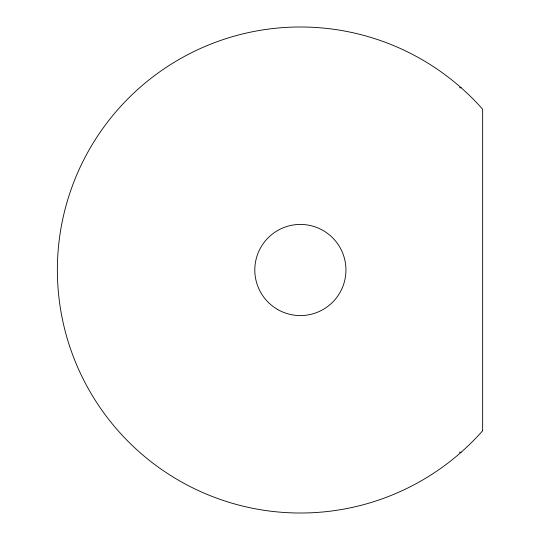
<?xml version="1.0" encoding="UTF-8"?>
<svg xmlns="http://www.w3.org/2000/svg" width="540" height="540" viewBox="0 0 540 540"><rect width="100%" height="100%" fill="white"/><g stroke="black" fill="none" stroke-linecap="round" stroke-linejoin="round"><path stroke-width="0.81" d="M459.439 87.743L461.113 87.743M459.439 452.257L461.113 452.257M482.639 430.738L482.639 109.262A243.013 243.013 0 0 0 132.165 94.615A243.013 243.013 0 0 0 132.165 445.385A243.013 243.013 0 0 0 482.639 430.738M277.594 309.461A45.562 45.562 0 0 0 345.944 270A45.562 45.562 0 0 0 277.594 230.54A45.562 45.562 0 0 0 277.594 309.461"/></g></svg>
